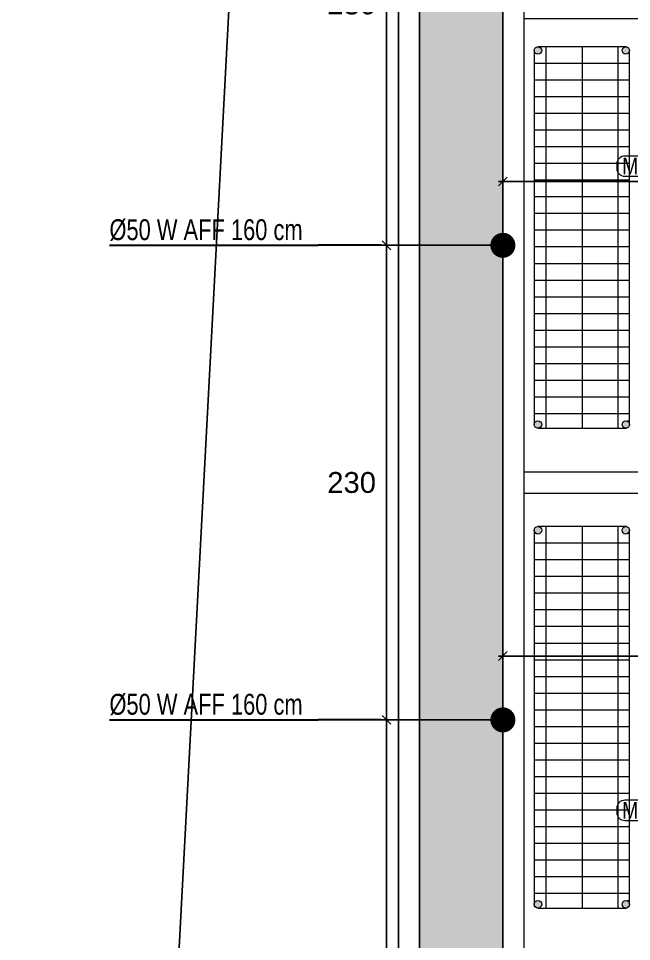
# Model space of a CAD drawing. Extents: x -5598 to 26293, y -3808 to 13850.
# Drawn here: x -2162.2 to -1868.3, y 5432.5 to 5875 of the extents above; entities that cross this region are included whole.
import ezdxf
from ezdxf.enums import TextEntityAlignment as Align

# ---------------------------------------------------------------- set-up
doc = ezdxf.new("R2010")
doc.units = 0
doc.header["$LTSCALE"] = 100
doc.header["$MEASUREMENT"] = 0
doc.linetypes.add('HIDDEN', pattern=[0.375, 0.25, -0.125])
for name, color, linetype, lineweight in [('AD', 5, 'Continuous', 9), ('AK', 7, 'Continuous', 15), ('AP', 6, 'Continuous', 15)]:
    doc.layers.add(name, color=color, linetype=linetype, lineweight=lineweight)
for name, color, linetype in [('IZ', 7, 'Continuous'), ('KOLON', 7, 'Continuous'), ('MERD', 7, 'Continuous'), ('OLCU DIS', 7, 'Continuous'), ('Rec-mantolamakulerengi', 230, 'Continuous'), ('TARAMA', 7, 'Continuous')]:
    doc.layers.add(name, color=color, linetype=linetype)
for name, color, linetype, lineweight, true_color in [('MAKPA COLD ROOM', 7, 'Continuous', 15, 0x143d69), ('MAKPA ELEKTRIK', 7, 'Continuous', 30, 0x93039a), ('MAKPA SIHHI', 7, 'Continuous', 30, 0x428a93)]:
    doc.layers.add(name, color=color, linetype=linetype, lineweight=lineweight, true_color=true_color)
doc.styles.add('MAKPA TESISAT', font='arial.ttf', dxfattribs={"height": 10})
doc.styles.add('olcu', font='romans.shx', dxfattribs={"width": 0.5})
doc.styles.add('POZ TEXT', font='ARIALN.TTF', dxfattribs={"height": 8})
doc.dimstyles.new('1-200', dxfattribs={"dimtxt": 40, "dimasz": 2, "dimexe": 0, "dimexo": 0, "dimgap": 10, "dimtad": 1, "dimdec": 4, "dimrnd": 0.1, "dimzin": 9, "dimdsep": 46, "dimtxsty": 'olcu', "dimblk1": 'SOL', "dimblk2": 'SAG', "dimsah": 1, "dimcen": 0, "dimse1": 1, "dimse2": 1, "dimclre": 13, "dimadec": 0, "dimazin": 0, "dimtfac": 1, "dimtdec": 4, "dimtix": 1, "dimtmove": 2, "dimatfit": 2, "dimldrblk": 'SOL', "dimfxl": 0, "dimtolj": 1, "dimarcsym": 0})
doc.dimstyles.new('MAKPA TESISAT DIM', dxfattribs={"dimscale": 0.7, "dimtxt": 12, "dimasz": 6, "dimexe": 4, "dimexo": 0, "dimgap": 8, "dimtad": 2, "dimtih": 1, "dimtoh": 1, "dimdec": 0, "dimrnd": 5, "dimzin": 0, "dimdsep": 46, "dimtxsty": 'MAKPA TESISAT', "dimblk1": 'OBLIQUE', "dimblk2": 'OBLIQUE', "dimsah": 1, "dimcen": 0, "dimdle": 3, "dimclrd": 256, "dimclre": 256, "dimclrt": 256, "dimadec": 0, "dimazin": 0, "dimtfac": 1, "dimtdec": 0, "dimtix": 1, "dimtofl": 0, "dimtmove": 2, "dimatfit": 3, "dimldrblk": 'OBLIQUE', "dimfxl": 0, "dimtvp": 7, "dimtolj": 1, "dimtzin": 0, "dimarcsym": 0})

# ---------------------------------------------------------------- blocks, each defined once
blk = doc.blocks.new('TASIYICI SISTEM (1.BODRUM KAT)')
at = {"layer": 'TARAMA'}
h = blk.add_hatch(dxfattribs=at)
h.set_pattern_fill('ANSI33', color=253, scale=100)
h.set_pattern_definition([(45, (-5880, -12320), (-17.67767, 17.67767), []), (45, (-5862.322, -12320), (-17.67767, 17.67767), [12.5, -6.25])])
h.paths.add_polyline_path([(-7810, -4715), (-7850, -4715), (-7850, -10120), (-8480, -10120), (-8480, -4715), (-8780, -4715), (-8780, -2330), (-8550, -2330), (-8550, -60), (-6090, -60), (-6090, 30), (-8640, 30), (-8640, -2260), (-8850, -2260), (-8850, -4785), (-8530, -4785), (-8530, -10160), (-5890, -10160), (-5890, -10120), (-7810, -10120)])
at = {"layer": 'IZ', "color": 8, "linetype": 'HIDDEN'}
blk.add_lwpolyline([(-7810, -4715), (-6490, -4715), (-6490, -10120), (-7810, -10120)], close=True, dxfattribs=at)
at = {"layer": 'KOLON', "color": 4}
for points in [[(-7850, -10120), (-7850, -4715)], [(-7810, -10120), (-7810, -4715)]]:
    blk.add_lwpolyline(points, dxfattribs=at)
blk = doc.blocks.new('SOL')
at = {"color": 0}
for p, q in [((0, 30), (0, -6.96)), ((7.58, 0), (-6.97, 0))]:
    blk.add_line(p, q, dxfattribs=at)
blk.add_circle((0, 0), 3, dxfattribs=at)
blk = doc.blocks.new('SAG')
at = {"color": 0}
for p, q in [((0, -30), (0, 6.96)), ((7.58, 0), (-6.97, 0))]:
    blk.add_line(p, q, dxfattribs=at)
blk.add_circle((0, 0), 3, dxfattribs=at)
blk = doc.blocks.new('*D332')
at = {"layer": 'OLCU DIS', "color": 0, "lineweight": -2, "transparency": 16777216}
blk.add_line((21268, -935), (-2968, -935), dxfattribs=at)
at = {"layer": 'OLCU DIS', "color": 0, "lineweight": -2, "transparency": 16777216, "xscale": 2, "yscale": 2, "zscale": 2, "rotation": 180}
blk.add_blockref('SAG', (-2970, -935), dxfattribs=at)
at = {"layer": 'OLCU DIS', "color": 0, "lineweight": -2, "transparency": 16777216, "xscale": 2, "yscale": 2, "zscale": 2}
blk.add_blockref('SOL', (21270, -935), dxfattribs=at)
at = {"layer": 'OLCU DIS', "color": 0, "transparency": 16777216, "insert": (9295.64, -905), "char_height": 40, "attachment_point": 5, "style": 'olcu'}
blk.add_mtext('\\A1;24240', dxfattribs=at)
blk = doc.blocks.new('46x183')
at = {"layer": 'AD'}
h = blk.add_hatch(color=1, dxfattribs=at)
h.paths.add_polyline_path([(19.1, 181.1, 1), (22.7, 181.1, 1)])
h.paths.add_polyline_path([(-23, 181.1, 1), (-19.4, 181.1, 1)])
h.paths.add_polyline_path([(-23, 1.8, 1), (-19.4, 1.8, 1)])
h.paths.add_polyline_path([(22.7, 1.8, 1), (19.1, 1.8, 1)])
at = {"layer": 'AD', "color": 1}
blk.add_line((0, 182.9), (0, 0), dxfattribs=at)
for points in [[(-22.93, 181.6), (-23, 181.6)], [(21.2, 182.9), (-21.2, 182.9)], [(17.65, 182.9), (-17.95, 182.9)], [(-17.5, 182.9), (-17.5, 0)], [(17.2, 0), (17.2, 182.9)], [(22.7, 181.6), (22.63, 181.6)], [(-23, 181.1), (-23, 1.8)], [(-22.19, 179.6), (-23, 179.6)], [(-22.19, 179.6), (-23, 179.6)], [(22.7, 179.6), (21.89, 179.6)], [(22.7, 179.6), (21.89, 179.6)], [(22.7, 1.8), (22.7, 181.1)], [(22.7, 174.9), (-23, 174.9)], [(22.7, 174.9), (-23, 174.9)], [(22.7, 166.9), (-23, 166.9)], [(22.7, 166.9), (-23, 166.9)], [(22.7, 158.9), (-23, 158.9)], [(22.7, 158.9), (-23, 158.9)], [(22.7, 150.9), (-23, 150.9)], [(22.7, 150.9), (-23, 150.9)], [(22.7, 142.9), (-23, 142.9)], [(22.7, 142.9), (-23, 142.9)], [(22.7, 134.9), (-23, 134.9)], [(22.7, 134.9), (-23, 134.9)], [(22.7, 126.9), (-23, 126.9)], [(22.7, 126.9), (-23, 126.9)], [(22.7, 118.9), (-23, 118.9)], [(22.7, 118.9), (-23, 118.9)], [(22.7, 110.9), (-23, 110.9)], [(22.7, 110.9), (-23, 110.9)], [(22.7, 102.9), (-23, 102.9)], [(22.7, 102.9), (-23, 102.9)], [(22.7, 94.9), (-23, 94.9)], [(22.7, 94.9), (-23, 94.9)], [(22.7, 86.9), (-23, 86.9)], [(22.7, 86.9), (-23, 86.9)], [(22.7, 78.9), (-23, 78.9)], [(22.7, 78.9), (-23, 78.9)], [(22.7, 70.9), (-23, 70.9)], [(22.7, 70.9), (-23, 70.9)], [(22.7, 62.9), (-23, 62.9)], [(22.7, 62.9), (-23, 62.9)], [(22.7, 54.9), (-23, 54.9)], [(22.7, 54.9), (-23, 54.9)], [(22.7, 46.9), (-23, 46.9)], [(22.7, 38.9), (-23, 38.9)], [(22.7, 30.9), (-23, 30.9)], [(22.7, 22.9), (-23, 22.9)], [(22.7, 14.9), (-23, 14.9)], [(22.7, 6.9), (-23, 6.9)], [(-22.95, 1.4), (-23, 1.4)], [(-21.2, 0), (21.2, 0)], [(22.7, 3.4), (21.72, 3.4)], [(22.7, 1.4), (22.65, 1.4)]]:
    blk.add_lwpolyline(points, dxfattribs=at)
for centre in [(-21.2, 181.1), (20.9, 181.1), (-21.2, 1.8), (20.9, 1.8)]:
    blk.add_circle(centre, 1.8, dxfattribs=at)
blk = doc.blocks.new('POZ_X')
at = {"layer": 'AP'}
blk.add_lwpolyline([(12.75, 10), (-17.75, 10, 0.414214), (-21.5, 6.25), (-21.5, 3.75, 0.414214), (-17.75, 0), (12.75, 0, 0.414214), (16.5, 3.75), (16.5, 6.25, 0.414214)], format="xyb", close=True, dxfattribs=at)
at = {"layer": 'AP', "style": 'POZ TEXT'}
blk.add_attdef('POZ_NO', text='', height=8, dxfattribs=at).set_placement((-3, 5), align=Align.MIDDLE_CENTER)
at = {"layer": 'AP', "style": 'POZ TEXT', "flags": 1}
blk.add_attdef('URUN_ADI', text='', height=7, dxfattribs=at).set_placement((-3, -4.34), align=Align.MIDDLE_CENTER)
blk = doc.blocks.new('SIHHI NOKTA')
at = {"layer": 'MAKPA SIHHI', "const_width": 6}
blk.add_lwpolyline([(3, 0, -1), (-3, 0, -1)], format="xyb", close=True, dxfattribs=at)
blk = doc.blocks.new('_OBLIQUE')
at = {"color": 0, "linetype": 'ByBlock', "lineweight": -2}
blk.add_line((-0.5, -0.5), (0.5, 0.5), dxfattribs=at)
blk = doc.blocks.new('*D978')
at = {"layer": 'MAKPA SIHHI', "lineweight": -2, "transparency": 16777216}
for p, q in [((-1985.76, 5297.9), (-1985.76, 5540.85)), ((-1930, 5538.75), (-1988.56, 5538.75)), ((-1930, 5300), (-1988.56, 5300))]:
    blk.add_line(p, q, dxfattribs=at)
at = {"layer": 'MAKPA SIHHI', "lineweight": -2, "transparency": 16777216, "xscale": 4.199999999999998, "yscale": 4.199999999999998, "zscale": 4.199999999999998}
for p, rotation in [((-1985.76, 5538.75), 90), ((-1985.76, 5300), 270)]:
    blk.add_blockref('_OBLIQUE', p, dxfattribs=dict(at, rotation=rotation))
at = {"layer": 'MAKPA SIHHI', "transparency": 16777216, "insert": (-2002.48, 5419.38), "char_height": 10, "attachment_point": 5, "style": 'MAKPA TESISAT'}
blk.add_mtext('\\A1;240', dxfattribs=at)
blk = doc.blocks.new('*D979')
at = {"layer": 'MAKPA SIHHI', "lineweight": -2, "transparency": 16777216}
for p, q in [((-1930, 5766.25), (-1988.56, 5766.25)), ((-1985.76, 5536.65), (-1985.76, 5768.35)), ((-1930, 5538.75), (-1988.56, 5538.75))]:
    blk.add_line(p, q, dxfattribs=at)
at = {"layer": 'MAKPA SIHHI', "lineweight": -2, "transparency": 16777216, "xscale": 4.199999999999998, "yscale": 4.199999999999998, "zscale": 4.199999999999998}
for p, rotation in [((-1985.76, 5766.25), 90), ((-1985.76, 5538.75), 270)]:
    blk.add_blockref('_OBLIQUE', p, dxfattribs=dict(at, rotation=rotation))
at = {"layer": 'MAKPA SIHHI', "transparency": 16777216, "insert": (-2002.48, 5652.5), "char_height": 10, "attachment_point": 5, "style": 'MAKPA TESISAT'}
blk.add_mtext('\\A1;230', dxfattribs=at)
blk = doc.blocks.new('*D980')
at = {"layer": 'MAKPA SIHHI', "lineweight": -2, "transparency": 16777216}
for p, q in [((-1930, 5997.5), (-1988.56, 5997.5)), ((-1985.76, 5764.15), (-1985.76, 5999.6)), ((-1930, 5766.25), (-1988.56, 5766.25))]:
    blk.add_line(p, q, dxfattribs=at)
at = {"layer": 'MAKPA SIHHI', "lineweight": -2, "transparency": 16777216, "xscale": 4.199999999999998, "yscale": 4.199999999999998, "zscale": 4.199999999999998}
for p, rotation in [((-1985.76, 5997.5), 90), ((-1985.76, 5766.25), 270)]:
    blk.add_blockref('_OBLIQUE', p, dxfattribs=dict(at, rotation=rotation))
at = {"layer": 'MAKPA SIHHI', "transparency": 16777216, "insert": (-2002.48, 5881.88), "char_height": 10, "attachment_point": 5, "style": 'MAKPA TESISAT'}
blk.add_mtext('\\A1;230', dxfattribs=at)
blk = doc.blocks.new('*D748')
at = {"layer": 'MAKPA ELEKTRIK', "lineweight": -2, "transparency": 16777216}
for p, q in [((-1662.9, 5796.86), (-1932.1, 5796.86)), ((-1930, 5766.25), (-1930, 5799.66)), ((-1665, 5766.25), (-1665, 5799.66))]:
    blk.add_line(p, q, dxfattribs=at)
at = {"layer": 'MAKPA ELEKTRIK', "lineweight": -2, "transparency": 16777216, "xscale": 4.199999999999998, "yscale": 4.199999999999998, "zscale": 4.199999999999998, "rotation": 180}
blk.add_blockref('_OBLIQUE', (-1930, 5796.86), dxfattribs=at)
at = {"layer": 'MAKPA ELEKTRIK', "lineweight": -2, "transparency": 16777216, "xscale": 4.199999999999998, "yscale": 4.199999999999998, "zscale": 4.199999999999998}
blk.add_blockref('_OBLIQUE', (-1665, 5796.86), dxfattribs=at)
at = {"layer": 'MAKPA ELEKTRIK', "transparency": 16777216, "insert": (-1797.5, 5807.56), "char_height": 10, "attachment_point": 5, "style": 'MAKPA TESISAT'}
blk.add_mtext('\\A1;265', dxfattribs=at)
blk = doc.blocks.new('*D750')
at = {"layer": 'MAKPA ELEKTRIK', "lineweight": -2, "transparency": 16777216}
for p, q in [((-1930, 5538.75), (-1930, 5572.16)), ((-1665, 5538.75), (-1665, 5572.16)), ((-1662.9, 5569.36), (-1932.1, 5569.36))]:
    blk.add_line(p, q, dxfattribs=at)
at = {"layer": 'MAKPA ELEKTRIK', "lineweight": -2, "transparency": 16777216, "xscale": 4.199999999999998, "yscale": 4.199999999999998, "zscale": 4.199999999999998, "rotation": 180}
blk.add_blockref('_OBLIQUE', (-1930, 5569.36), dxfattribs=at)
at = {"layer": 'MAKPA ELEKTRIK', "lineweight": -2, "transparency": 16777216, "xscale": 4.199999999999998, "yscale": 4.199999999999998, "zscale": 4.199999999999998}
blk.add_blockref('_OBLIQUE', (-1665, 5569.36), dxfattribs=at)
at = {"layer": 'MAKPA ELEKTRIK', "transparency": 16777216, "insert": (-1797.5, 5580.06), "char_height": 10, "attachment_point": 5, "style": 'MAKPA TESISAT'}
blk.add_mtext('\\A1;265', dxfattribs=at)

msp = doc.modelspace()

# ---------------------------------------------------------------- linework, layer by layer
at = {"layer": 'MAKPA COLD ROOM'}
for points in [[(-1660, 6120.00002), (-1930, 6120.00002), (-1930, 3880), (-1390, 3880), (-1390, 4260), (-1460, 4260), (-1460, 4330), (-1390, 4330), (-1390, 4725), (-1460, 4725), (-1460, 4795), (-1390, 4795), (-1390, 5350), (-1460, 5350), (-1460, 5420), (-1390, 5420), (-1390, 5805.00004), (-1460, 5805.00004), (-1460, 5875.00004), (-1390, 5875.00004), (-1390, 6120.00002), (-1660, 6120.00002)], [(-1670, 6110.00002), (-1920, 6110.00002), (-1920, 3890), (-1400, 3890), (-1400, 4250), (-1470, 4250), (-1470, 4340), (-1400, 4340), (-1400, 4715), (-1470, 4715), (-1470, 4805), (-1400, 4805), (-1400, 5340), (-1470, 5340), (-1470, 5430), (-1400, 5430), (-1400, 5795.00004), (-1470, 5795.00004), (-1470, 5885.00004), (-1400, 5885.00004), (-1400, 6110.00002), (-1670, 6110.00002)], [(-1920, 5875.00004), (-1470, 5875.00004), (-1470, 5885.00004), (-1920, 5885.00004)], [(-1920, 5647.50002), (-1400, 5647.50002), (-1400, 5657.50002), (-1920, 5657.50002)]]:
    msp.add_lwpolyline(points, close=True, dxfattribs=at)
at = {"layer": 'MAKPA SIHHI'}
for p, q in [((-2118.56285, 5766.25003), (-2018.56285, 5766.25003)), ((-1988.56285, 5766.25003), (-2018.56285, 5766.25003)), ((-2118.56285, 5538.75001), (-2018.56285, 5538.75001)), ((-1988.56285, 5538.75001), (-2018.56285, 5538.75001))]:
    msp.add_line(p, q, dxfattribs=at)
at = {"layer": 'MERD', "color": 6}
msp.add_lwpolyline([(-2153.05091, 4147.37175), (-1970, 7605)], dxfattribs=at)
at = {"layer": 'Rec-mantolamakulerengi'}
msp.add_lwpolyline([(-1753, 6904.99996), (-1753, 6914.99995), (-1920, 6915.00004), (-1920, 7614), (-1980, 7614), (-1979.99858, 4059.77736)], dxfattribs=at)

# ---------------------------------------------------------------- block references
at = {"layer": 'AK'}
for p in [(-1892, 5678.55001), (-1892, 5448.55003)]:
    msp.add_blockref('46x183', p, dxfattribs=at)
at = {"layer": 'AP', "ltscale": 6}
ref = msp.add_blockref('POZ_X', (-1853.77327, 5809.20001), dxfattribs=dict(at, xscale=-1, rotation=180))
ref.add_attrib('POZ_NO', 'MK-021', dxfattribs={"height": 8, "style": 'POZ TEXT'}).set_placement((-1856.77327, 5804.20001), align=Align.MIDDLE_CENTER)
ref = msp.add_blockref('POZ_X', (-1853.77327, 5500.40288), dxfattribs=dict(at, xscale=-1, rotation=180))
ref.add_attrib('POZ_NO', 'MK-021', dxfattribs={"height": 8, "style": 'POZ TEXT'}).set_placement((-1856.77327, 5495.40288), align=Align.MIDDLE_CENTER)
at = {"layer": 'KOLON'}
msp.add_blockref('TASIYICI SISTEM (1.BODRUM KAT)', (5880, 12320), dxfattribs=at)
at = {"layer": 'MAKPA SIHHI'}
for p in [(-1930, 5766.25003), (-1930, 5538.75001)]:
    msp.add_blockref('SIHHI NOKTA', p, dxfattribs=at)

# ---------------------------------------------------------------- texts
at = {"layer": 'MAKPA SIHHI', "style": 'MAKPA TESISAT', "width": 0.75}
for p in [(-2118.56285, 5768.75003), (-2118.56285, 5541.25001)]:
    msp.add_text('%%C50 W AFF 160 cm', height=10.00188, dxfattribs=at).set_placement(p)

# ---------------------------------------------------------------- dimensions: what is measured, and where the dimension line sits
at = {"layer": 'MAKPA ELEKTRIK'}
for base, p1, p2, picture, middle in [((-1930, 5796.85832), (-1665, 5766.25003), (-1930, 5766.25003), '*D748', (-1797.5, 5807.56405)), ((-1930, 5569.3583), (-1665, 5538.75001), (-1930, 5538.75001), '*D750', (-1797.5, 5580.06403))]:
    dim = msp.add_linear_dim(base=base, p1=p1, p2=p2, dimstyle='MAKPA TESISAT DIM', override={"dimfxl": 0}, dxfattribs=at)
    dim.commit()
    dim.dimension.update_dxf_attribs({"geometry": picture, "text_midpoint": middle})
at = {"layer": 'MAKPA SIHHI'}
for base, p1, p2, picture, middle in [((-1985.76285, 5997.50003), (-1930, 5766.25003), (-1930, 5997.50003), '*D980', (-2002.47813, 5881.87503)), ((-1985.76285, 5766.25003), (-1930, 5538.75001), (-1930, 5766.25003), '*D979', (-2002.47813, 5652.50002)), ((-1985.76285, 5538.75001), (-1930, 5300), (-1930, 5538.75001), '*D978', (-2002.47813, 5419.375))]:
    dim = msp.add_linear_dim(base=base, p1=p1, p2=p2, angle=90, dimstyle='MAKPA TESISAT DIM', override={"dimfxl": 0}, dxfattribs=at)
    dim.commit()
    dim.dimension.update_dxf_attribs({"geometry": picture, "text_midpoint": middle})
at = {"layer": 'OLCU DIS', "color": 7}
dim = msp.add_linear_dim(base=(-2970, -935), p1=(21270, -635), p2=(-2970, 7535), dimstyle='1-200', dxfattribs=at)
dim.commit()
dim.dimension.update_dxf_attribs({"geometry": '*D332', "text_midpoint": (9295.63768, -905), "dimtype": 160})

doc.saveas('drawing.dxf')
